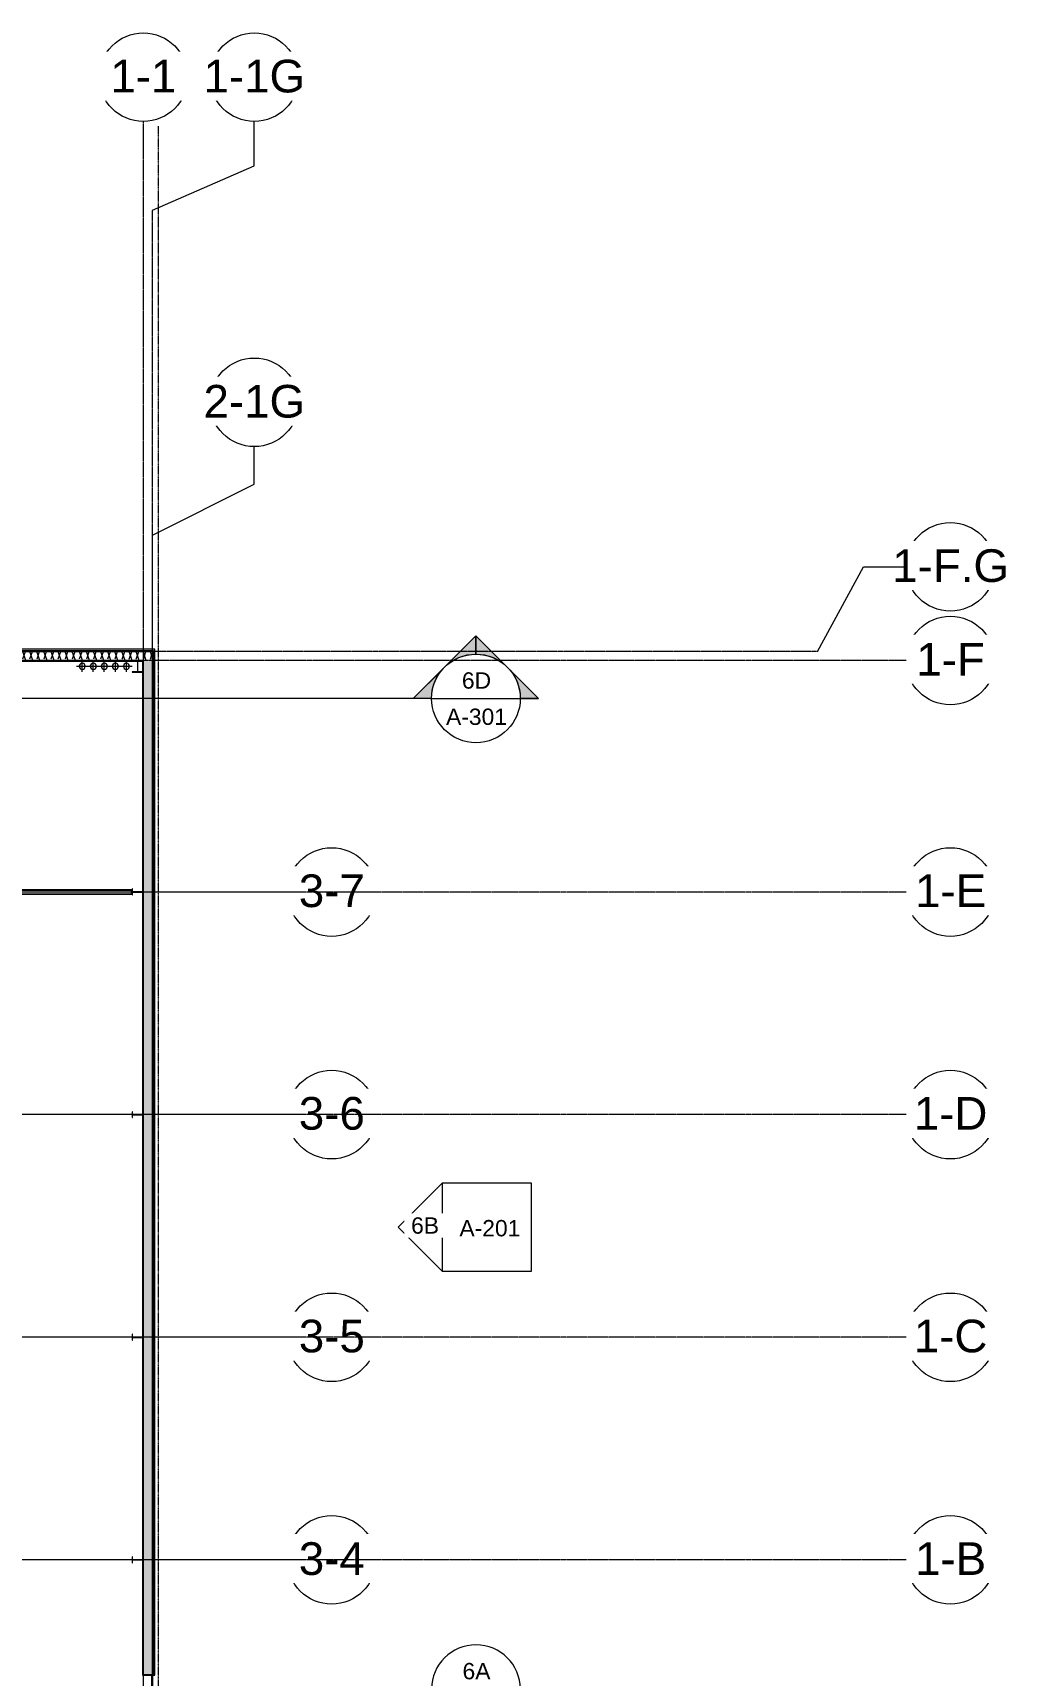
# Model space of a CAD drawing. Header units: inches. Extents: x 25369 to 33163, y -23509 to -20274.
# Drawn here: x 32083 to 33161, y -22234 to -20454 of the extents above; entities that cross this region are included whole.
import ezdxf

# ---------------------------------------------------------------- set-up
doc = ezdxf.new("R2010")
doc.units = ezdxf.units.IN
doc.header["$MEASUREMENT"] = 0
doc.linetypes.add('Grid Line 1_2_', pattern=[0.875, 0.5, -0.125, 0.125, -0.125])
doc.linetypes.add('Hidden', pattern=[0.28125, 0.1875, -0.09375])
for name, color, linetype, lineweight in [('A-PROP-SBCK', 71, 'Hidden', 25), ('A-WALL', 113, 'Continuous', 9), ('A-WALL-PATT', 111, 'Continuous', 25), ('E-POWR-CNTR', 130, 'Continuous', 9), ('E-POWR-RISE', 130, 'Continuous', 9), ('G-ANNO-SYMB', 111, 'Continuous', 9), ('I-WALL', 2, 'Continuous', 9), ('S-BEAM', 12, 'Continuous', 9), ('S-COLS', 52, 'Continuous', 9), ('S-GRID', 1, 'Continuous', 9), ('S-GRID-IDEN', 1, 'Continuous', 9)]:
    doc.layers.add(name, color=color, linetype=linetype, lineweight=lineweight)
doc.styles.add('Arial', font='arial.ttf', dxfattribs={"height": 35.407186})
doc.styles.add('Arial_1', font='arial.ttf', dxfattribs={"height": 17.703593})
pattern_1 = [(45, (5931.104, 0), (-19.00703, 19.00703), []), (45, (5931.104, 28.8), (-19.00703, 19.00703), [])]
pattern_2 = [(161.57, (5932.064, 0.96), (-7.6802237, -0.0009796), [0, -54.643, 6.067, 0]), (18.43, (5930.144, 0.96), (-7.6802237, 0.0009796), [0, -54.643, 6.067, 0]), (108.43, (5932.064, 0.96), (3.8382953, -19.20136532), [18.211, -42.499]), (71.57, (5930.144, 0.96), (3.8382953, 19.20136532), [18.211, -42.499])]
pattern_3 = [(0, (5931.104, 0), (0, 24), []), (90, (5931.104, 0), (-24, 1e-15), [])]

# ---------------------------------------------------------------- blocks, each defined once
blk = doc.blocks.new('Girt_Z - 10_D-1236892-Overall Floor Plan')
at = {"layer": 'S-BEAM', "color": 8}
for p, q in [((26271.4, -22347.6), (26271.4, -22233.7)), ((26280.7, -22359.6), (26280.7, -22233.7)), ((26280.8, -22359.6), (26280.8, -22233.7)), ((26281.4, -22233.7), (26281.4, -22359.6)), ((26271.4, -22359.1), (26271.4, -22348)), ((26280.7, -22359.6), (26271.4, -22359.6)), ((26280.8, -22359.6), (26280.7, -22359.6)), ((26281.4, -22359.6), (26280.8, -22359.6))]:
    blk.add_line(p, q, dxfattribs=at)
blk = doc.blocks.new('Grid - Grid Head - Circle-14747-Overall Floor Plan')
at = {"layer": 'S-GRID-IDEN'}
blk.add_circle((0, 0), 0.25, dxfattribs=at)
blk = doc.blocks.new('Section - Section Head - Filled-1526-Overall Floor Plan')
at = {"layer": 'G-ANNO-SYMB'}
h = blk.add_hatch(color=256, dxfattribs=at)
edge = h.paths.add_edge_path(flags=0)
edge.add_line((-0.4268, 0.1768), (-0.25, 0.3536))
edge.add_line((-0.25, 0.3536), (-0.25, 0.25))
edge.add_arc((-0.25, 0), 0.25, 90, 135)
h = blk.add_hatch(color=256, dxfattribs=at)
edge = h.paths.add_edge_path(flags=0)
edge.add_arc((-0.25, 0), 0.25, 45, 90)
edge.add_line((-0.25, 0.25), (-0.25, 0.3536))
edge.add_line((-0.25, 0.3536), (-0.0732, 0.1768))
h = blk.add_hatch(color=256, dxfattribs=at)
edge = h.paths.add_edge_path(flags=0)
edge.add_arc((-0.25, 0), 0.2503, 137.9216, 180)
edge.add_line((-0.5003, 0), (-0.6036, 0))
edge.add_line((-0.6036, 0), (-0.4358, 0.1678))
h = blk.add_hatch(color=256, dxfattribs=at)
edge = h.paths.add_edge_path(flags=0)
edge.add_line((-0.0642, 0.1678), (0.1036, 0))
edge.add_line((0.1036, 0), (0.0003, 0))
edge.add_arc((-0.25, 0), 0.2503, 0, 42.0784)
for p, q in [((-0.25, 0.3536), (-0.6036, 0)), ((-0.25, 0.3536), (-0.4268, 0.1768)), ((-0.25, 0.3536), (0.1036, 0)), ((-0.25, 0.25), (-0.25, 0.3536)), ((-0.0732, 0.1768), (-0.25, 0.3536)), ((-0.25, 0.3536), (-0.25, 0.25)), ((-0.4358, 0.1678), (-0.6036, 0)), ((0.1036, 0), (-0.0642, 0.1678)), ((-0.6036, 0), (-0.5003, 0)), ((0.0003, 0), (0.1036, 0)), ((-0.5, 0), (-0.6036, 0)), ((0, 0), (0.1036, 0))]:
    blk.add_line(p, q, dxfattribs=at)
for radius, start, end in [(0.25, 360, 180), (0.25, 90, 135), (0.25, 45, 90), (0.2503, 137.9216, 180), (0.2503, 0, 42.0784), (0.25, 180, 360)]:
    blk.add_arc((-0.25, 0), radius, start, end, dxfattribs=at)
blk = doc.blocks.new('Elevation - Detail Number-93309-Overall Floor Plan')
at = {"layer": 'G-ANNO-SYMB'}
for p, q in [((-0.25, -0.25), (-0.25, 0.25)), ((-0.25, 0.25), (0.25, 0.25)), ((0.25, 0.25), (0.25, -0.25)), ((0.25, -0.25), (-0.25, -0.25))]:
    blk.add_line(p, q, dxfattribs=at)
blk = doc.blocks.new('Elevation - Detail Number-93036-Overall Floor Plan')
at = {"layer": 'G-ANNO-SYMB'}
for p, q in [((0, 0.25), (-0.25, 0)), ((0.25, 0), (0, 0.25)), ((-0.25, 0), (0.25, 0))]:
    blk.add_line(p, q, dxfattribs=at)

msp = doc.modelspace()

# ---------------------------------------------------------------- hatches: boundary and pattern name
at = {"layer": 'A-WALL-PATT', "lineweight": 9}
h = msp.add_hatch(dxfattribs=at)
h.set_pattern_fill('FP_21', color=8, style=0, pattern_type=2)
h.set_pattern_definition(pattern_3)
h.paths.add_polyline_path([(32213.5, -21124.3), (32213.5, -21123.3), (31912.1, -21123.3), (31912.1, -21124.3), (32212.5, -21124.3)], flags=0)
h = msp.add_hatch(dxfattribs=at)
h.set_pattern_fill('FP_18', color=8, style=0, pattern_type=2)
h.set_pattern_definition(pattern_2)
h.paths.add_polyline_path([(32212.5, -21134.3), (32212.5, -21124.3), (31912.9, -21124.3), (31912.9, -21134.3), (32207.3, -21134.3)], flags=0)
h = msp.add_hatch(dxfattribs=at)
h.set_pattern_fill('FP_21', color=8, style=0, pattern_type=2)
h.set_pattern_definition(pattern_3)
h.paths.add_polyline_path([(32212.5, -22233.7), (32213.5, -22233.7), (32213.5, -21124.3), (32212.5, -21124.3), (32212.5, -22232.9)], flags=0)
h = msp.add_hatch(dxfattribs=at)
h.set_pattern_fill('FP_18', color=8, style=0, pattern_type=2)
h.set_pattern_definition(pattern_2)
h.paths.add_polyline_path([(32212.5, -22232.9), (32212.5, -21134.3), (32202.5, -21134.3), (32202.5, -22232.9)], flags=0)
h = msp.add_hatch(dxfattribs=at)
h.set_pattern_fill('FP_17', color=8, style=0, pattern_type=2)
h.set_pattern_definition([(0, (5931.104, 0), (61.44, 15.36), [2.534, -43.546, 2.534, -43.546, -245.76]), (0, (5931.104, 0), (61.44, 15.36), [-92.16, 2.534, -89.626, 2.534, -43.546, -107.52]), (0, (5931.104, 0), (61.44, 15.36), [-230.4, 2.534, -28.186, 2.534, -74.266]), (120, (5954.144, 7.68), (-44.02215, 45.528601), [2.534, -43.546, 2.534, -43.546, -245.76]), (120, (5954.144, 7.68), (-44.02215, 45.528601), [-92.16, 2.534, -89.626, 2.534, -43.546, -107.52]), (120, (5954.144, 7.68), (-44.02215, 45.528601), [-230.4, 2.534, -28.186, 2.534, -74.266]), (240, (5961.824, 38.4), (-17.41785, -60.888601), [2.534, -43.546, 2.534, -43.546, -245.76]), (240, (5961.824, 38.4), (-17.41785, -60.888601), [-92.16, 2.534, -89.626, 2.534, -43.546, -107.52]), (240, (5961.824, 38.4), (-17.41785, -60.888601), [-230.4, 2.534, -28.186, 2.534, -74.266])])
h.paths.add_polyline_path([(31916, -21387.5), (32190.3, -21387.5), (32190.3, -21383.2), (32189.7, -21383.2), (32189.7, -21386.9), (31916.6, -21386.9), (31916.6, -21383.2), (31916, -21383.2), (31916, -21386.9)], flags=0)
at = {"layer": 'S-COLS'}
h = msp.add_hatch(dxfattribs=at)
h.set_pattern_fill('FP_15', color=8, style=0, pattern_type=2)
h.set_pattern_definition(pattern_1)
h.paths.add_polyline_path([(32190.5, -21146.8), (32202.5, -21146.8), (32202.5, -21146.4), (32197.3, -21146.4), (32196.8, -21146.2), (32196.6, -21145.7), (32196.6, -21135.4), (32196.8, -21134.9), (32197.3, -21134.7), (32202.5, -21134.7), (32202.5, -21134.3), (32190.5, -21134.3), (32190.5, -21134.7), (32195.7, -21134.7), (32196.1, -21134.9), (32196.3, -21135.4), (32196.3, -21145.7), (32196.1, -21146.2), (32195.7, -21146.4), (32190.5, -21146.4)], flags=0)
h = msp.add_hatch(dxfattribs=at)
h.set_pattern_fill('FP_15', color=8, style=0, pattern_type=2)
h.set_pattern_definition(pattern_1)
h.paths.add_polyline_path([(32202.1, -21629.5), (32202.5, -21629.5), (32202.5, -21623.1), (32202.1, -21623.1), (32202.1, -21625.5), (32201.9, -21626), (32201.4, -21626.2), (32191.4, -21626.2), (32190.9, -21626), (32190.7, -21625.5), (32190.7, -21623.1), (32190.3, -21623.1), (32190.3, -21629.5), (32190.7, -21629.5), (32190.7, -21627.1), (32190.9, -21626.6), (32191.4, -21626.4), (32201.4, -21626.4), (32201.9, -21626.6), (32202.1, -21627.1)], flags=0)
h = msp.add_hatch(dxfattribs=at)
h.set_pattern_fill('FP_15', color=8, style=0, pattern_type=2)
h.set_pattern_definition(pattern_1)
h.paths.add_polyline_path([(32190.3, -21870.8), (32190.7, -21870.8), (32190.7, -21868.4), (32190.9, -21867.9), (32191.4, -21867.7), (32201.4, -21867.7), (32201.9, -21867.9), (32202.1, -21868.4), (32202.1, -21870.8), (32202.5, -21870.8), (32202.5, -21864.3), (32202.1, -21864.3), (32202.1, -21866.8), (32201.9, -21867.2), (32201.4, -21867.4), (32191.4, -21867.4), (32190.9, -21867.2), (32190.7, -21866.8), (32190.7, -21864.3), (32190.3, -21864.3)], flags=0)

# ---------------------------------------------------------------- linework, layer by layer
at = {"layer": 'A-PROP-SBCK', "color": 8, "lineweight": 9}
msp.add_line((32218.6, -20555), (32218.6, -23034), dxfattribs=at)
at = {"layer": 'A-WALL', "color": 7, "lineweight": 13}
for p, q in [((32215, -21121.8), (31899.9, -21121.8)), ((31899.9, -21123.3), (32213.5, -21123.3)), ((31899.9, -21124.3), (32212.5, -21124.3)), ((32212.5, -22233.7), (32212.5, -21124.3)), ((32213.5, -22233.7), (32213.5, -21123.3)), ((32215, -22233.7), (32215, -21121.8)), ((31912.9, -21134.3), (32202.5, -21134.3)), ((31960.7, -21135.1), (32201.7, -21135.1)), ((32201.7, -21135.1), (32201.7, -22233.7)), ((32202.5, -22232.9), (32202.5, -21134.3)), ((31916.6, -21383.2), (32189.7, -21383.2)), ((31916.6, -21386.9), (32189.7, -21386.9)), ((32189.7, -21386.9), (32189.7, -21383.2)), ((32201.7, -22233.7), (32215, -22233.7)), ((32202.5, -22232.9), (32212.5, -22232.9))]:
    msp.add_line(p, q, dxfattribs=at)
at = {"layer": 'E-POWR-CNTR', "color": 8}
for p, q in [((32130.2, -21140.5), (32142.2, -21140.5)), ((32136.2, -21146.5), (32136.2, -21134.5)), ((32142.2, -21140.5), (32154.2, -21140.5)), ((32148.2, -21146.5), (32148.2, -21134.5)), ((32154.2, -21140.5), (32166.2, -21140.5)), ((32160.2, -21146.5), (32160.2, -21134.5)), ((32166.2, -21140.5), (32178.2, -21140.5)), ((32172.2, -21146.5), (32172.2, -21134.5)), ((32178.2, -21140.5), (32190.2, -21140.5)), ((32184.2, -21146.5), (32184.2, -21134.5))]:
    msp.add_line(p, q, dxfattribs=at)
at = {"layer": 'E-POWR-RISE', "color": 8}
for centre, start, end in [((32136.2, -21140.5), 0, 180), ((32136.2, -21140.5), 180, 0), ((32148.2, -21140.5), 0, 180), ((32148.2, -21140.5), 180, 0), ((32160.2, -21140.5), 0, 180), ((32160.2, -21140.5), 180, 0), ((32172.2, -21140.5), 0, 180), ((32172.2, -21140.5), 180, 0), ((32184.2, -21140.5), 0, 180), ((32184.2, -21140.5), 180, 0)]:
    msp.add_arc(centre, 3.31, start, end, dxfattribs=at)
at = {"layer": 'G-ANNO-SYMB'}
for q in [(28703.7, -21175.3), (32610.7, -21175.3)]:
    msp.add_line((32514.7, -21175.3), q, dxfattribs=at)
at = {"layer": 'I-WALL', "color": 7, "lineweight": 13}
for p, q in [((32190.3, -21382.6), (31916, -21382.6)), ((31916, -21387.5), (32190.3, -21387.5)), ((32190.3, -21387.5), (32190.3, -21382.6))]:
    msp.add_line(p, q, dxfattribs=at)
at = {"layer": 'S-COLS', "color": 7, "lineweight": 13}
for p, q in [((32202.5, -21134.3), (32190.5, -21134.3)), ((32190.5, -21134.3), (32190.5, -21134.7)), ((32190.5, -21134.7), (32195.7, -21134.7)), ((32196.3, -21135.4), (32196.3, -21145.7)), ((32196.6, -21145.7), (32196.6, -21135.4)), ((32197.3, -21134.7), (32202.5, -21134.7)), ((32202.5, -21134.7), (32202.5, -21134.3)), ((32195.7, -21146.4), (32190.5, -21146.4)), ((32190.5, -21146.4), (32190.5, -21146.8)), ((32190.5, -21146.8), (32202.5, -21146.8)), ((32202.5, -21146.4), (32197.3, -21146.4)), ((32202.5, -21146.8), (32202.5, -21146.4)), ((32190.7, -21381.8), (32190.3, -21381.8)), ((32190.3, -21381.8), (32190.3, -21388.3)), ((32190.3, -21388.3), (32190.7, -21388.3)), ((32190.7, -21384.3), (32190.7, -21381.8)), ((32190.7, -21388.3), (32190.7, -21385.9)), ((32201.4, -21384.9), (32191.4, -21384.9)), ((32191.4, -21385.2), (32201.4, -21385.2)), ((32202.5, -21381.8), (32202.1, -21381.8)), ((32202.1, -21381.8), (32202.1, -21384.3)), ((32202.1, -21385.9), (32202.1, -21388.3)), ((32202.1, -21388.3), (32202.5, -21388.3)), ((32202.5, -21388.3), (32202.5, -21381.8)), ((32190.7, -21623.1), (32190.3, -21623.1)), ((32190.3, -21623.1), (32190.3, -21629.5)), ((32190.3, -21629.5), (32190.7, -21629.5)), ((32190.7, -21625.5), (32190.7, -21623.1)), ((32190.7, -21629.5), (32190.7, -21627.1)), ((32201.4, -21626.2), (32191.4, -21626.2)), ((32191.4, -21626.4), (32201.4, -21626.4)), ((32202.5, -21623.1), (32202.1, -21623.1)), ((32202.1, -21623.1), (32202.1, -21625.5)), ((32202.1, -21627.1), (32202.1, -21629.5)), ((32202.1, -21629.5), (32202.5, -21629.5)), ((32202.5, -21629.5), (32202.5, -21623.1)), ((32190.7, -21864.3), (32190.3, -21864.3)), ((32190.3, -21864.3), (32190.3, -21870.8)), ((32190.3, -21870.8), (32190.7, -21870.8)), ((32190.7, -21866.8), (32190.7, -21864.3)), ((32190.7, -21870.8), (32190.7, -21868.4)), ((32201.4, -21867.4), (32191.4, -21867.4)), ((32191.4, -21867.7), (32201.4, -21867.7)), ((32202.5, -21864.3), (32202.1, -21864.3)), ((32202.1, -21864.3), (32202.1, -21866.8)), ((32202.1, -21868.4), (32202.1, -21870.8)), ((32202.1, -21870.8), (32202.5, -21870.8)), ((32202.5, -21870.8), (32202.5, -21864.3)), ((32190.7, -22105.6), (32190.3, -22105.6)), ((32190.3, -22105.6), (32190.3, -22112)), ((32190.3, -22112), (32190.7, -22112)), ((32190.7, -22108), (32190.7, -22105.6)), ((32190.7, -22112), (32190.7, -22109.6)), ((32201.4, -22108.7), (32191.4, -22108.7)), ((32191.4, -22108.9), (32201.4, -22108.9)), ((32202.5, -22105.6), (32202.1, -22105.6)), ((32202.1, -22105.6), (32202.1, -22108)), ((32202.1, -22109.6), (32202.1, -22112)), ((32202.1, -22112), (32202.5, -22112)), ((32202.5, -22112), (32202.5, -22105.6))]:
    msp.add_line(p, q, dxfattribs=at)
for centre, radius, start, end in [((32195.7, -21135.4), 0.691, 0, 90), ((32197.3, -21135.4), 0.691, 90, 180), ((32195.7, -21145.7), 0.691, 270, 0), ((32197.3, -21145.7), 0.691, 180, 270), ((32191.4, -21384.3), 0.683, 180, 270), ((32191.4, -21385.9), 0.683, 90, 180), ((32201.4, -21384.3), 0.683, 270, 0), ((32201.4, -21385.9), 0.683, 0, 90), ((32191.4, -21625.5), 0.683, 180, 270), ((32191.4, -21627.1), 0.683, 90, 180), ((32201.4, -21625.5), 0.683, 270, 0), ((32201.4, -21627.1), 0.683, 0, 90), ((32191.4, -21866.8), 0.683, 180, 270), ((32191.4, -21868.4), 0.683, 90, 180), ((32201.4, -21866.8), 0.683, 270, 0), ((32201.4, -21868.4), 0.683, 0, 90), ((32191.4, -22108), 0.683, 180, 270), ((32191.4, -22109.6), 0.683, 90, 180), ((32201.4, -22108), 0.683, 270, 0), ((32201.4, -22109.6), 0.683, 0, 90)]:
    msp.add_arc(centre, radius, start, end, dxfattribs=at)
at = {"layer": 'S-GRID', "linetype": 'Grid Line 1_2_'}
for p, q in [((32202.5, -22389.6), (32202.5, -20550.1)), ((32212.5, -22999.8), (32212.5, -20646.1)), ((32212.5, -23317.2), (32212.5, -20998.4)), ((32932.6, -21124.3), (28679.1, -21124.3))]:
    msp.add_line(p, q, dxfattribs=at)
at = {"layer": 'S-GRID'}
for p, q in [((32322.6, -20598.1), (32322.6, -20550.1)), ((32212.5, -20646.1), (32322.6, -20598.1)), ((32322.6, -20943.1), (32322.6, -20902.4)), ((32212.5, -20998.4), (32322.6, -20943.1)), ((32932.6, -21124.3), (32982.3, -21032.7))]:
    msp.add_line(p, q, dxfattribs=at)

# ---------------------------------------------------------------- block references
at = {"layer": 'G-ANNO-SYMB', "extrusion": (0, 0, -1), "xscale": 191.9999999999999, "yscale": 191.9999999999999, "zscale": 191.9999999999999}
msp.add_blockref('Section - Section Head - Filled-1526-Overall Floor Plan', (-32514.7, -21175.3), dxfattribs=at)
at = {"layer": 'G-ANNO-SYMB', "xscale": 191.9999999999999, "yscale": 191.9999999999999, "zscale": 191.9999999999999}
msp.add_blockref('Elevation - Detail Number-93309-Overall Floor Plan', (32574.6, -21748.2), dxfattribs=at)
at = {"layer": 'G-ANNO-SYMB', "xscale": 191.9999999999999, "yscale": 191.9999999999999, "zscale": 191.9999999999999, "rotation": 180}
msp.add_blockref('Section - Section Head - Filled-1526-Overall Floor Plan', (32514.7, -22248.8), dxfattribs=at)
at = {"layer": 'S-BEAM', "color": 8}
msp.add_blockref('Girt_Z - 10_D-1236892-Overall Floor Plan', (5931.1, 0), dxfattribs=at)
at = {"layer": 'S-GRID-IDEN', "xscale": 191.9999999999999, "yscale": 191.9999999999999, "zscale": 191.9999999999999}
for p in [(32322.6, -20502.1), (32322.6, -20854.4)]:
    msp.add_blockref('Grid - Grid Head - Circle-14747-Overall Floor Plan', p, dxfattribs=at)
for p, rotation in [((33076.6, -21032.7), 89.99999999999982), ((33076.6, -21134.3), 89.99999999999982), ((32406.4, -21385.1), 89.99999999999984), ((33076.6, -21385.1), 89.99999999999984), ((32406.4, -21626.3), 89.99999999999984), ((33076.6, -21626.3), 89.99999999999984), ((32406.4, -21867.6), 89.99999999999984), ((33076.6, -21867.6), 89.99999999999984), ((32406.4, -22108.8), 89.99999999999984), ((33076.6, -22108.8), 89.99999999999984)]:
    msp.add_blockref('Grid - Grid Head - Circle-14747-Overall Floor Plan', p, dxfattribs=dict(at, rotation=rotation))

# ---------------------------------------------------------------- texts
at = {"layer": 'G-ANNO-SYMB', "char_height": 17.7, "attachment_point": 2, "line_spacing_factor": 0.938532, "style": 'Arial_1'}
for s, insert, width in [('6D', (32563.3, -21147), 37.584), ('A-301', (32563.3, -21186.3), 78.624), ('6A', (32563.3, -22220.5), 36.072)]:
    msp.add_mtext(s, dxfattribs=dict(at, insert=insert, width=width))

# ---------------------------------------------------------------- next in the draw order: texts
at = {"layer": 'G-ANNO-SYMB', "insert": (32577.8, -21740.5), "char_height": 17.7, "width": 78.624, "attachment_point": 2, "line_spacing_factor": 0.938532, "style": 'Arial_1', "bg_fill": 3, "box_fill_scale": 1.25, "bg_fill_color": 0, "bg_fill_transparency": 0}
msp.add_mtext('A-201', dxfattribs=at)
at = {"layer": 'S-GRID-IDEN', "char_height": 35.41, "attachment_point": 2, "line_spacing_factor": 0.938532, "style": 'Arial', "bg_fill": 3, "box_fill_scale": 1.25, "bg_fill_color": 0, "bg_fill_transparency": 0}
for s, insert, width in [('1-1G', (32322.6, -20483.2), 130.896), ('2-1G', (32322.6, -20835.6), 130.896), ('1-F.G', (33076.8, -21013.7), 150.336), ('1-F', (33076.8, -21115.2), 88.128), ('3-7', (32406.6, -21366), 85.104), ('1-E', (33076.8, -21366), 91.584), ('3-6', (32406.6, -21607.2), 85.104), ('1-D', (33076.8, -21607.2), 94.608), ('3-5', (32406.6, -21848.5), 85.104), ('1-C', (33076.8, -21848.5), 94.608), ('3-4', (32406.6, -22089.7), 85.104), ('1-B', (33076.8, -22089.7), 91.584)]:
    msp.add_mtext(s, dxfattribs=dict(at, insert=insert, width=width))

# ---------------------------------------------------------------- next in the draw order: linework, layer by layer
at = {"layer": 'S-GRID'}
msp.add_line((32982.3, -21032.7), (33028.6, -21032.7), dxfattribs=at)
at = {"layer": 'S-GRID', "linetype": 'Grid Line 1_2_'}
for p, q in [((33028.6, -21134.3), (28679.1, -21134.3)), ((32358.4, -21385.1), (27402.5, -21385.1)), ((33028.6, -21385.1), (27859.1, -21385.1)), ((32358.4, -21626.3), (27402.5, -21626.3)), ((33028.6, -21626.3), (27859.1, -21626.3)), ((32358.4, -21867.6), (27402.5, -21867.6)), ((33028.6, -21867.6), (27859.1, -21867.6)), ((32358.4, -22108.8), (27402.5, -22108.8)), ((33028.6, -22108.8), (27859.1, -22108.8))]:
    msp.add_line(p, q, dxfattribs=at)

# ---------------------------------------------------------------- next in the draw order: block references
at = {"layer": 'G-ANNO-SYMB', "xscale": 191.9999999999999, "yscale": 191.9999999999999, "zscale": 191.9999999999999, "rotation": 90}
msp.add_blockref('Elevation - Detail Number-93036-Overall Floor Plan', (32526.6, -21748.2), dxfattribs=at)
at = {"layer": 'S-GRID-IDEN', "xscale": 191.9999999999999, "yscale": 191.9999999999999, "zscale": 191.9999999999999}
msp.add_blockref('Grid - Grid Head - Circle-14747-Overall Floor Plan', (32202.5, -20502.1), dxfattribs=at)

# ---------------------------------------------------------------- next in the draw order: texts
at = {"layer": 'G-ANNO-SYMB', "insert": (32507.6, -21737.6), "char_height": 17.7, "width": 36.072, "attachment_point": 2, "line_spacing_factor": 0.938532, "style": 'Arial_1', "bg_fill": 3, "box_fill_scale": 1.25, "bg_fill_color": 0, "bg_fill_transparency": 0}
msp.add_mtext('6B', dxfattribs=at)
at = {"layer": 'S-GRID-IDEN', "insert": (32202.5, -20483.2), "char_height": 35.41, "width": 85.104, "attachment_point": 2, "line_spacing_factor": 0.938532, "style": 'Arial', "bg_fill": 3, "box_fill_scale": 1.25, "bg_fill_color": 0, "bg_fill_transparency": 0}
msp.add_mtext('1-1', dxfattribs=at)

doc.saveas('drawing.dxf')
